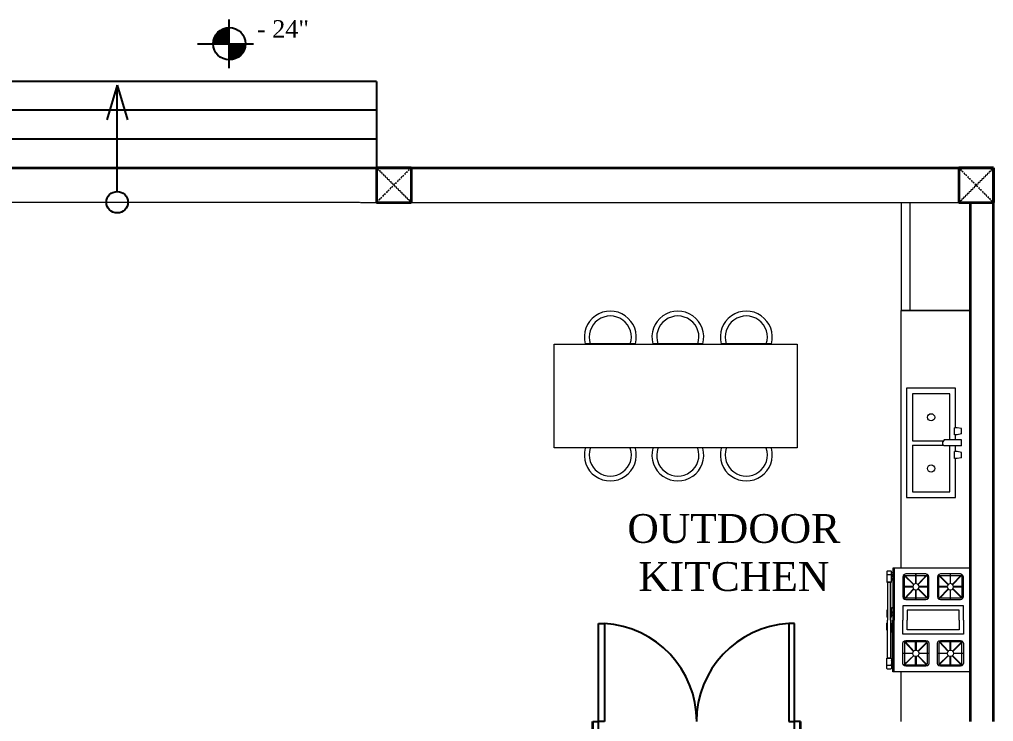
# Model space of a CAD drawing. Header units: inches. Extents: x 0 to 22102, y -19958 to 0.
# Drawn here: x 12630.4 to 12968.3, y -9885.5 to -9642 of the extents above; entities that cross this region are included whole.
import ezdxf

# ---------------------------------------------------------------- set-up
doc = ezdxf.new("R2010")
doc.units = ezdxf.units.IN
doc.header["$MEASUREMENT"] = 0
doc.linetypes.add('HIDDEN', pattern=[0.375, 0.25, -0.125])
doc.linetypes.add('HIDDEN2', pattern=[0.1875, 0.125, -0.0625])
for name, color, linetype in [('DOOR-INT', 2, 'Continuous'), ('ELEVATION NOTES', 1, 'Continuous'), ('Layer1', 1, 'Continuous'), ('TEXTL', 3, 'Continuous')]:
    doc.layers.add(name, color=color, linetype=linetype)
doc.layers.add('Fixtures_ Interior', color=7, linetype='Continuous', lineweight=0, true_color=0x616161)
doc.layers.add('wall view line', color=210, linetype='Continuous', lineweight=13)
doc.layers.add('WALL-EXT', color=6, linetype='Continuous', lineweight=35)
doc.styles.add('TITLE-1', font='BOOKOS.TTF', dxfattribs={"height": 5})

# ---------------------------------------------------------------- blocks, each defined once
blk = doc.blocks.new('post')
at = {"layer": 'Layer1', "linetype": 'HIDDEN', "ltscale": 0.2}
for p, q in [((2157.33, 311.43), (2145.33, 299.43)), ((2145.33, 311.43), (2157.33, 299.43))]:
    blk.add_line(p, q, dxfattribs=at)
at = {"layer": 'WALL-EXT'}
for p, q in [((2145.33, 311.43), (2157.33, 311.43)), ((2145.33, 311.43), (2145.33, 299.43)), ((2157.33, 311.43), (2157.33, 299.43)), ((2157.33, 299.43), (2145.33, 299.43))]:
    blk.add_line(p, q, dxfattribs=at)
blk = doc.blocks.new('door 2')
at = {"layer": 'DOOR-INT'}
for p, q in [((2918.93, -377.8), (2920.93, -377.8)), ((2920.93, -377.8), (2920.93, -385.8)), ((2988.93, -377.8), (2988.93, -385.8)), ((2990.93, -377.8), (2988.93, -377.8)), ((2918.93, -385.8), (2920.93, -385.8)), ((2920.93, -385.8), (2920.93, -419.8)), ((2922.93, -385.8), (2920.93, -385.8)), ((2922.93, -419.8), (2922.93, -385.8)), ((2986.93, -419.8), (2986.93, -385.8)), ((2986.93, -385.8), (2988.93, -385.8)), ((2990.93, -385.8), (2988.93, -385.8)), ((2988.93, -385.8), (2988.93, -419.8)), ((2920.93, -419.8), (2922.93, -419.8)), ((2988.93, -419.8), (2986.93, -419.8))]:
    blk.add_line(p, q, dxfattribs=at)
for centre, start, end in [((2920.93, -385.8), 273.3665, 0), ((2988.93, -385.8), 180, 266.6335)]:
    blk.add_arc(centre, 34.06, start, end, dxfattribs=at)
at = {"layer": 'WALL-EXT'}
for p, q in [((2918.93, -377.8), (2918.93, -385.8)), ((2990.93, -377.8), (2990.93, -385.8)), ((2990.93, -377.8), (2990.93, -385.8))]:
    blk.add_line(p, q, dxfattribs=at)

msp = doc.modelspace()

# ---------------------------------------------------------------- linework, layer by layer
at = {"layer": 'ELEVATION NOTES'}
for p, q in [((12703.15335, -9658.86362), (12703.15335, -9642.03081)), ((12699.22569, -9650.44722), (12699.22569, -9646.44021)), ((12699.78678, -9650.44722), (12699.78678, -9645.95847)), ((12700.34788, -9650.44722), (12700.34788, -9645.588)), ((12700.90897, -9650.44722), (12700.90897, -9645.3047)), ((12701.47007, -9650.44722), (12701.47007, -9645.09472)), ((12702.03116, -9650.44722), (12702.03116, -9644.94964)), ((12702.59225, -9650.44722), (12702.59225, -9644.8644)), ((12698.1035, -9650.44722), (12698.1035, -9648.00147)), ((12698.6646, -9650.44722), (12698.6646, -9647.08066)), ((12692.11298, -9650.44722), (12711.56975, -9650.44722)), ((12703.71444, -9650.44722), (12703.71444, -9656.03003)), ((12704.27553, -9650.44722), (12704.27553, -9655.94479)), ((12704.83663, -9650.44722), (12704.83663, -9655.79972)), ((12705.39772, -9650.44722), (12705.39772, -9655.58973)), ((12705.95882, -9650.44722), (12705.95882, -9655.30644)), ((12706.51991, -9650.44722), (12706.51991, -9654.93597)), ((12707.081, -9650.44722), (12707.081, -9654.45422)), ((12707.6421, -9650.44722), (12707.6421, -9653.81378)), ((12708.20319, -9650.44722), (12708.20319, -9652.89297)), ((12708.76428, -9650.44722), (12708.76428, -9650.44735))]:
    msp.add_line(p, q, dxfattribs=at)
msp.add_circle((12703.15335, -9650.44722), 5.61094, dxfattribs=at)
at = {"layer": 'Fixtures_ Interior', "linetype": 'Continuous', "lineweight": 0, "transparency": 33554687}
for p, q in [((12936.25825, -9705.52881), (12960.25825, -9705.52881)), ((12936.25825, -9705.52881), (12936.25825, -9742.92311)), ((12939.25825, -9705.52881), (12939.25825, -9742.92311)), ((12960.25825, -9742.92311), (12936.10801, -9742.92311)), ((12936.25825, -9742.92311), (12960.25825, -9742.92311)), ((12936.25825, -9832.32462), (12936.25825, -9742.92311)), ((12956.9317, -9742.92311), (12960.25825, -9742.92311)), ((12815.90299, -9790.62388), (12815.90299, -9754.62388)), ((12815.90299, -9754.62388), (12900.15557, -9754.62388)), ((12844.00365, -9754.51828), (12826.62407, -9754.51828)), ((12867.43442, -9754.51828), (12850.05484, -9754.51828)), ((12891.18184, -9754.51828), (12873.80226, -9754.51828)), ((12900.15557, -9754.62388), (12900.15557, -9790.62388)), ((12953.09621, -9771.87113), (12940.09621, -9771.87113)), ((12940.09621, -9771.87113), (12940.09621, -9788.12113)), ((12953.09621, -9787.87113), (12953.09621, -9771.87113)), ((12954.69621, -9786.07113), (12954.69621, -9783.67113)), ((12955.69621, -9783.67113), (12954.69621, -9783.67113)), ((12957.09621, -9783.87113), (12955.69621, -9783.67113)), ((12957.09621, -9785.77113), (12957.09621, -9783.87113)), ((12940.09621, -9788.12113), (12950.92954, -9788.12113)), ((12951.09621, -9787.87113), (12950.69621, -9788.47113)), ((12950.69621, -9789.47113), (12950.69621, -9788.47113)), ((12957.09621, -9787.87113), (12951.09621, -9787.87113)), ((12955.69621, -9786.07113), (12954.69621, -9786.07113)), ((12957.09621, -9785.77113), (12955.69621, -9786.07113)), ((12957.09621, -9789.87113), (12957.09621, -9787.87113)), ((12900.15557, -9790.62388), (12815.90299, -9790.62388)), ((12940.09621, -9789.62113), (12950.84621, -9789.62113)), ((12940.09621, -9789.62113), (12940.09621, -9805.87113)), ((12951.09621, -9789.87113), (12950.69621, -9789.47113)), ((12957.09621, -9789.87113), (12951.09621, -9789.87113)), ((12953.09621, -9805.87113), (12953.09621, -9789.87113)), ((12954.69621, -9794.27113), (12954.69621, -9791.87113)), ((12955.69621, -9791.87113), (12954.69621, -9791.87113)), ((12957.09621, -9792.17113), (12955.69621, -9791.87113)), ((12957.09621, -9794.07113), (12957.09621, -9792.17113)), ((12955.69621, -9794.27113), (12954.69621, -9794.27113)), ((12957.09621, -9794.07113), (12955.69621, -9794.27113)), ((12940.09621, -9805.87113), (12953.09621, -9805.87113)), ((12960.3016, -9832.32462), (12933.32842, -9832.32462)), ((12933.32842, -9832.32462), (12933.32842, -9850.32462)), ((12960.30221, -9832.32462), (12933.32842, -9832.32462)), ((12933.32842, -9832.32462), (12933.32842, -9835.2515)), ((12933.82793, -9832.35656), (12933.82793, -9850.32462)), ((12960.3016, -9850.32462), (12960.3016, -9832.32462)), ((12960.30221, -9850.32462), (12960.30221, -9832.32462)), ((12931.24451, -9833.54366), (12931.23971, -9833.59185)), ((12931.23971, -9833.59185), (12931.23971, -9837.13459)), ((12931.24451, -9834.82018), (12931.23971, -9834.86837)), ((12931.25872, -9833.49732), (12931.24451, -9833.54366)), ((12931.25872, -9834.77384), (12931.24451, -9834.82018)), ((12931.31286, -9833.41718), (12931.25872, -9833.49732)), ((12931.31286, -9834.6937), (12931.25872, -9834.77384)), ((12931.39388, -9833.36363), (12931.31286, -9833.41718)), ((12931.39388, -9834.64015), (12931.31286, -9834.6937)), ((12931.48946, -9833.34483), (12931.39388, -9833.36363)), ((12931.48946, -9834.62135), (12931.39388, -9834.64015)), ((12932.57915, -9833.34483), (12931.48946, -9833.34483)), ((12932.57915, -9834.62135), (12931.48946, -9834.62135)), ((12932.67473, -9833.36363), (12932.57915, -9833.34483)), ((12932.67473, -9834.64015), (12932.57915, -9834.62135)), ((12932.75575, -9833.41718), (12932.67473, -9833.36363)), ((12932.75575, -9834.6937), (12932.67473, -9834.64015)), ((12932.8099, -9833.49732), (12932.75575, -9833.41718)), ((12932.8099, -9834.77384), (12932.75575, -9834.6937)), ((12932.82411, -9833.54366), (12932.8099, -9833.49732)), ((12932.82411, -9834.82018), (12932.8099, -9834.77384)), ((12932.82891, -9833.59185), (12932.82411, -9833.54366)), ((12932.82891, -9834.86837), (12932.82411, -9834.82018)), ((12932.82891, -9837.13459), (12932.82891, -9833.59185)), ((12932.86236, -9835.02028), (12932.82891, -9835.14377)), ((12932.82891, -9836.1319), (12932.86236, -9836.25539)), ((12933.32842, -9833.97498), (12932.82893, -9833.97498)), ((12932.82893, -9834.46903), (12933.32842, -9834.46903)), ((12933.82793, -9835.2515), (12932.82893, -9835.2515)), ((12932.82893, -9835.74555), (12933.82793, -9835.74555)), ((12932.95378, -9834.92986), (12932.86236, -9835.02028)), ((12933.07866, -9834.89676), (12932.95378, -9834.92986)), ((12933.32842, -9834.89676), (12933.07866, -9834.89676)), ((12933.32842, -9835.74555), (12933.32842, -9850.32462)), ((12936.95883, -9834.82681), (12936.82499, -9835.32086)), ((12936.82499, -9835.32086), (12936.82499, -9842.23753)), ((12937.3245, -9834.46515), (12936.95883, -9834.82681)), ((12937.36933, -9834.77914), (12937.26423, -9834.88479)), ((12937.26423, -9834.88479), (12940.5579, -9838.08983)), ((12937.82402, -9834.33277), (12937.3245, -9834.46515)), ((12937.3245, -9835.32086), (12937.39142, -9835.07384)), ((12937.3245, -9838.70509), (12937.3245, -9835.32086)), ((12937.40511, -9834.81396), (12937.36933, -9834.77914)), ((12937.39142, -9835.07384), (12937.42469, -9835.04093)), ((12937.50286, -9834.90908), (12937.40511, -9834.81396)), ((12940.663, -9837.98418), (12937.50286, -9834.90907)), ((12937.53066, -9834.93613), (12937.57426, -9834.893)), ((12937.57426, -9834.893), (12937.82402, -9834.82681)), ((12944.81722, -9834.33277), (12937.82402, -9834.33277)), ((12937.82402, -9834.82681), (12941.24569, -9834.82681)), ((12941.39554, -9834.45628), (12941.24569, -9834.45628)), ((12941.24569, -9834.45628), (12941.24569, -9837.54408)), ((12941.39554, -9837.54408), (12941.39554, -9834.45628)), ((12941.39554, -9834.82681), (12944.81722, -9834.82681)), ((12945.00586, -9834.7854), (12941.95108, -9837.96294)), ((12942.05968, -9838.06508), (12945.11446, -9834.88752)), ((12945.31673, -9834.46515), (12944.81722, -9834.33277)), ((12944.81722, -9834.82681), (12944.93582, -9834.85825)), ((12945.10035, -9834.68711), (12945.00586, -9834.7854)), ((12945.08861, -9834.91441), (12945.24981, -9835.07384)), ((12945.13493, -9834.65113), (12945.10035, -9834.68711)), ((12945.11446, -9834.88752), (12945.20895, -9834.78924)), ((12945.24353, -9834.75326), (12945.13493, -9834.65113)), ((12945.20895, -9834.78924), (12945.24353, -9834.75326)), ((12945.24981, -9835.07384), (12945.31673, -9835.32086)), ((12945.6824, -9834.82681), (12945.31673, -9834.46515)), ((12945.31673, -9835.32086), (12945.31673, -9838.70509)), ((12945.81625, -9835.32086), (12945.6824, -9834.82681)), ((12945.81625, -9842.23753), (12945.81625, -9835.32086)), ((12948.94718, -9834.82681), (12948.81333, -9835.32086)), ((12948.81333, -9835.32086), (12948.81333, -9842.23753)), ((12949.31285, -9834.46515), (12948.94718, -9834.82681)), ((12949.35768, -9834.77914), (12949.25259, -9834.88479)), ((12949.25259, -9834.88479), (12949.28836, -9834.91961)), ((12949.28836, -9834.91961), (12952.54625, -9838.08983)), ((12949.81237, -9834.33277), (12949.31285, -9834.46515)), ((12949.31285, -9835.32086), (12949.37977, -9835.07384)), ((12949.31285, -9838.70509), (12949.31285, -9835.32086)), ((12952.65135, -9837.98418), (12949.35768, -9834.77914)), ((12949.37977, -9835.07384), (12949.41304, -9835.04093)), ((12949.51901, -9834.93613), (12949.56261, -9834.893)), ((12949.56261, -9834.893), (12949.81237, -9834.82681)), ((12956.80557, -9834.33277), (12949.81237, -9834.33277)), ((12949.81237, -9834.82681), (12953.23404, -9834.82681)), ((12953.38389, -9834.45628), (12953.23404, -9834.45628)), ((12953.23404, -9834.45628), (12953.23404, -9837.54408)), ((12953.38389, -9837.54408), (12953.38389, -9834.45628)), ((12953.38389, -9834.82681), (12956.80557, -9834.82681)), ((12956.99421, -9834.7854), (12953.93943, -9837.96294)), ((12954.04803, -9838.06508), (12957.10281, -9834.88752)), ((12957.30508, -9834.46515), (12956.80557, -9834.33277)), ((12956.80557, -9834.82681), (12956.92417, -9834.85825)), ((12957.0887, -9834.68711), (12956.99421, -9834.7854)), ((12957.07697, -9834.91441), (12957.23816, -9835.07384)), ((12957.12329, -9834.65113), (12957.0887, -9834.68711)), ((12957.10281, -9834.88752), (12957.1973, -9834.78924)), ((12957.23188, -9834.75326), (12957.12329, -9834.65113)), ((12957.1973, -9834.78924), (12957.23188, -9834.75326)), ((12957.23816, -9835.07384), (12957.30508, -9835.32086)), ((12957.67075, -9834.82681), (12957.30508, -9834.46515)), ((12957.30508, -9835.32086), (12957.30508, -9838.70509)), ((12957.8046, -9835.32086), (12957.67075, -9834.82681)), ((12957.8046, -9842.23753), (12957.8046, -9835.32086)), ((12931.23971, -9837.13459), (12932.82891, -9837.13459)), ((12931.53479, -9837.13459), (12931.53479, -9850.32462)), ((12932.58823, -9837.13459), (12931.53479, -9837.13459)), ((12931.53479, -9837.13459), (12931.53479, -9850.32462)), ((12932.53382, -9850.32462), (12932.53382, -9837.13459)), ((12932.58823, -9850.32462), (12932.58823, -9837.13459)), ((12932.86236, -9836.25539), (12932.95378, -9836.34581)), ((12932.95378, -9836.34581), (12933.07866, -9836.37891)), ((12933.07866, -9836.37891), (12933.32842, -9836.37891)), ((12933.72803, -9839.17436), (12933.32842, -9839.17436)), ((12933.82793, -9839.08857), (12933.72803, -9839.08857)), ((12933.72803, -9839.08857), (12933.72803, -9839.17543)), ((12933.72803, -9839.21464), (12933.72803, -9840.8444)), ((12940.07183, -9838.70509), (12936.94986, -9838.70509)), ((12936.94986, -9838.70509), (12936.94986, -9838.8533)), ((12936.94986, -9838.8533), (12940.07183, -9838.8533)), ((12937.3245, -9842.23753), (12937.3245, -9838.8533)), ((12940.53916, -9839.45575), (12937.41022, -9842.81836)), ((12937.55447, -9842.8822), (12940.64943, -9839.55611)), ((12940.07183, -9838.8533), (12940.07183, -9838.70509)), ((12940.36891, -9838.23574), (12940.22168, -9838.7792)), ((12940.22168, -9838.7792), (12940.36891, -9839.32265)), ((12940.537, -9838.06949), (12940.36891, -9838.23574)), ((12940.36891, -9839.32265), (12940.52206, -9839.47412)), ((12940.64943, -9839.55611), (12940.53916, -9839.45575)), ((12940.5579, -9838.08983), (12940.663, -9837.98418)), ((12940.77115, -9837.83791), (12940.64297, -9837.96469)), ((12941.32062, -9837.69229), (12940.77115, -9837.83791)), ((12941.24569, -9837.54408), (12941.39554, -9837.54408)), ((12941.87008, -9837.83791), (12941.32062, -9837.69229)), ((12941.97322, -9837.93992), (12941.87008, -9837.83791)), ((12941.87008, -9839.72048), (12942.03817, -9839.55423)), ((12941.95108, -9837.96294), (12942.05968, -9838.06508)), ((12942.12443, -9839.42962), (12942.01761, -9839.53356)), ((12942.01761, -9839.53356), (12945.12674, -9842.65912)), ((12942.27232, -9838.23574), (12942.07921, -9838.04475)), ((12945.23356, -9842.55517), (12942.12443, -9839.42962)), ((12942.14414, -9839.44943), (12942.27232, -9839.32265)), ((12942.41955, -9838.7792), (12942.27232, -9838.23574)), ((12942.27232, -9839.32265), (12942.41955, -9838.7792)), ((12945.69137, -9838.70509), (12942.5694, -9838.70509)), ((12942.5694, -9838.70509), (12942.5694, -9838.8533)), ((12942.5694, -9838.8533), (12945.69137, -9838.8533)), ((12945.31673, -9838.8533), (12945.31673, -9842.23753)), ((12945.69137, -9838.8533), (12945.69137, -9838.70509)), ((12952.06018, -9838.70509), (12948.93821, -9838.70509)), ((12948.93821, -9838.70509), (12948.93821, -9838.8533)), ((12948.93821, -9838.8533), (12952.06018, -9838.8533)), ((12949.31285, -9842.23753), (12949.31285, -9838.8533)), ((12952.52751, -9839.45575), (12949.43256, -9842.78184)), ((12949.54282, -9842.8822), (12952.63778, -9839.55611)), ((12952.06018, -9838.8533), (12952.06018, -9838.70509)), ((12952.35726, -9838.23574), (12952.21003, -9838.7792)), ((12952.21003, -9838.7792), (12952.35726, -9839.32265)), ((12952.52535, -9838.06949), (12952.35726, -9838.23574)), ((12952.35726, -9839.32265), (12952.51041, -9839.47412)), ((12952.63778, -9839.55611), (12952.52751, -9839.45575)), ((12952.54625, -9838.08983), (12952.65135, -9837.98418)), ((12952.7595, -9837.83791), (12952.63132, -9837.96469)), ((12953.30897, -9837.69229), (12952.7595, -9837.83791)), ((12953.23404, -9837.54408), (12953.38389, -9837.54408)), ((12953.85843, -9837.83791), (12953.30897, -9837.69229)), ((12953.96157, -9837.93992), (12953.85843, -9837.83791)), ((12953.85843, -9839.72048), (12954.02652, -9839.55423)), ((12953.93943, -9837.96294), (12954.04803, -9838.06508)), ((12954.11278, -9839.42962), (12954.00596, -9839.53356)), ((12954.00596, -9839.53356), (12957.11509, -9842.65912)), ((12954.26067, -9838.23574), (12954.06757, -9838.04475)), ((12957.22191, -9842.55517), (12954.11278, -9839.42962)), ((12954.13249, -9839.44943), (12954.26067, -9839.32265)), ((12954.4079, -9838.7792), (12954.26067, -9838.23574)), ((12954.26067, -9839.32265), (12954.4079, -9838.7792)), ((12957.67972, -9838.70509), (12954.55775, -9838.70509)), ((12954.55775, -9838.70509), (12954.55775, -9838.8533)), ((12954.55775, -9838.8533), (12957.67972, -9838.8533)), ((12957.30508, -9838.8533), (12957.30508, -9842.23753)), ((12957.67972, -9838.8533), (12957.67972, -9838.70509)), ((12933.32842, -9840.88146), (12933.72803, -9840.88146)), ((12933.72803, -9842.87911), (12933.32842, -9842.87911)), ((12933.72803, -9840.88035), (12933.72803, -9840.97046)), ((12933.72803, -9840.97046), (12933.82793, -9840.97046)), ((12933.82793, -9842.79331), (12933.72803, -9842.79331)), ((12933.72803, -9842.79331), (12933.72803, -9842.88017)), ((12933.72803, -9842.91938), (12933.72803, -9844.28318)), ((12936.82499, -9842.23753), (12936.95883, -9842.73158)), ((12936.95883, -9842.73158), (12937.3245, -9843.09324)), ((12937.39142, -9842.48455), (12937.3245, -9842.23753)), ((12937.56296, -9842.65421), (12937.39142, -9842.48455)), ((12937.41022, -9842.81836), (12937.52048, -9842.91873)), ((12937.52048, -9842.91873), (12937.55447, -9842.8822)), ((12937.82402, -9842.73158), (12937.72023, -9842.70407)), ((12941.24569, -9842.73158), (12937.82402, -9842.73158)), ((12940.62812, -9839.57902), (12940.77115, -9839.72048)), ((12940.77115, -9839.72048), (12941.32062, -9839.8661)), ((12941.39554, -9840.01431), (12941.24569, -9840.01431)), ((12941.24569, -9840.01431), (12941.24569, -9843.10211)), ((12941.32062, -9839.8661), (12941.87008, -9839.72048)), ((12941.39554, -9843.10211), (12941.39554, -9840.01431)), ((12944.81722, -9842.73158), (12941.39554, -9842.73158)), ((12945.06698, -9842.66539), (12944.81722, -9842.73158)), ((12945.10025, -9842.63248), (12945.06698, -9842.66539)), ((12945.12674, -9842.65912), (12945.22291, -9842.7558)), ((12945.24981, -9842.48455), (12945.20621, -9842.52768)), ((12945.22291, -9842.7558), (12945.25811, -9842.79118)), ((12945.32973, -9842.65185), (12945.23356, -9842.55517)), ((12945.31673, -9842.23753), (12945.24981, -9842.48455)), ((12945.25811, -9842.79118), (12945.36494, -9842.68724)), ((12945.31673, -9843.09324), (12945.6824, -9842.73158)), ((12945.36494, -9842.68724), (12945.32973, -9842.65185)), ((12945.6824, -9842.73158), (12945.81625, -9842.23753)), ((12948.81333, -9842.23753), (12948.94718, -9842.73158)), ((12948.94718, -9842.73158), (12949.31285, -9843.09324)), ((12949.37977, -9842.48455), (12949.31285, -9842.23753)), ((12949.55131, -9842.65422), (12949.37977, -9842.48455)), ((12949.43256, -9842.78184), (12949.39857, -9842.81836)), ((12949.39857, -9842.81836), (12949.50883, -9842.91873)), ((12949.50883, -9842.91873), (12949.54282, -9842.8822)), ((12949.81237, -9842.73158), (12949.70858, -9842.70407)), ((12953.23404, -9842.73158), (12949.81237, -9842.73158)), ((12952.61647, -9839.57902), (12952.7595, -9839.72048)), ((12952.7595, -9839.72048), (12953.30897, -9839.8661)), ((12953.38389, -9840.01431), (12953.23404, -9840.01431)), ((12953.23404, -9840.01431), (12953.23404, -9843.10211)), ((12953.30897, -9839.8661), (12953.85843, -9839.72048)), ((12953.38389, -9843.10211), (12953.38389, -9840.01431)), ((12956.80557, -9842.73158), (12953.38389, -9842.73158)), ((12957.05533, -9842.66539), (12956.80557, -9842.73158)), ((12957.0886, -9842.63248), (12957.05533, -9842.66539)), ((12957.11509, -9842.65912), (12957.21126, -9842.7558)), ((12957.23816, -9842.48455), (12957.19456, -9842.52768)), ((12957.21126, -9842.7558), (12957.24646, -9842.79118)), ((12957.31808, -9842.65185), (12957.22191, -9842.55517)), ((12957.30508, -9842.23753), (12957.23816, -9842.48455)), ((12957.24646, -9842.79118), (12957.35329, -9842.68724)), ((12957.30508, -9843.09324), (12957.67075, -9842.73158)), ((12957.35329, -9842.68724), (12957.31808, -9842.65185)), ((12957.67075, -9842.73158), (12957.8046, -9842.23753)), ((12932.86236, -9846.19473), (12932.8289, -9846.31824)), ((12932.82891, -9849.10561), (12932.82891, -9846.31824)), ((12932.95378, -9846.10431), (12932.86236, -9846.19473)), ((12933.07866, -9846.07122), (12932.95378, -9846.10431)), ((12933.32842, -9846.07122), (12933.07866, -9846.07122)), ((12933.32842, -9844.32023), (12933.72803, -9844.32023)), ((12933.32842, -9845.7518), (12933.72803, -9845.7518)), ((12933.72803, -9844.31912), (12933.72803, -9844.40924)), ((12933.72803, -9844.40924), (12933.82793, -9844.40924)), ((12933.72803, -9846.58497), (12933.72803, -9845.71474)), ((12933.72803, -9845.75068), (12933.72803, -9845.8408)), ((12933.72803, -9845.8408), (12933.82793, -9845.8408)), ((12957.80463, -9845.42987), (12936.82502, -9845.42987)), ((12936.82502, -9845.42987), (12936.82502, -9850.32462)), ((12937.3245, -9843.09324), (12937.82402, -9843.22562)), ((12937.82402, -9843.22562), (12944.81722, -9843.22562)), ((12941.24569, -9843.10211), (12941.39554, -9843.10211)), ((12944.81722, -9843.22562), (12945.31673, -9843.09324)), ((12949.31285, -9843.09324), (12949.81237, -9843.22562)), ((12949.81237, -9843.22562), (12956.80557, -9843.22562)), ((12953.23404, -9843.10211), (12953.38389, -9843.10211)), ((12956.80557, -9843.22562), (12957.30508, -9843.09324)), ((12957.80463, -9850.32462), (12957.80463, -9845.42987)), ((12931.53479, -9846.83939), (12931.23971, -9846.83939)), ((12931.23971, -9846.83939), (12931.23971, -9849.10561)), ((12931.23971, -9849.10561), (12931.24451, -9849.15381)), ((12931.23971, -9849.10561), (12931.24451, -9849.15381)), ((12931.24451, -9849.15381), (12931.25872, -9849.20015)), ((12931.24451, -9849.15381), (12931.25872, -9849.20015)), ((12931.25872, -9849.20015), (12931.31286, -9849.28029)), ((12931.31286, -9849.28029), (12931.39388, -9849.33384)), ((12931.39388, -9849.33384), (12931.48946, -9849.35264)), ((12931.48946, -9849.35264), (12931.53479, -9849.35264)), ((12932.82891, -9846.83939), (12932.53382, -9846.83939)), ((12932.53382, -9849.35264), (12932.57915, -9849.35264)), ((12932.57915, -9849.35264), (12932.67473, -9849.33384)), ((12932.67473, -9849.33384), (12932.75575, -9849.28029)), ((12932.75575, -9849.28029), (12932.8099, -9849.20015)), ((12932.8099, -9849.20015), (12932.82411, -9849.15381)), ((12932.8099, -9849.20015), (12932.82411, -9849.15381)), ((12932.82411, -9849.15381), (12932.82891, -9849.10561)), ((12932.82411, -9849.15381), (12932.82891, -9849.10561)), ((12932.82891, -9847.30635), (12932.86236, -9847.42985)), ((12933.32842, -9848.22844), (12932.82893, -9848.22844)), ((12932.82893, -9848.72249), (12933.32842, -9848.72249)), ((12932.86236, -9847.42985), (12932.95378, -9847.52026)), ((12932.95378, -9847.52026), (12933.07866, -9847.55336)), ((12933.07866, -9847.55336), (12933.32842, -9847.55336)), ((12933.72803, -9846.5447), (12933.32842, -9846.5447)), ((12933.72803, -9848.05187), (12933.32842, -9848.05187)), ((12933.82793, -9846.45891), (12933.72803, -9846.45891)), ((12933.72803, -9846.45891), (12933.72803, -9846.54576)), ((12933.82793, -9847.96608), (12933.72803, -9847.96608)), ((12933.72803, -9847.96608), (12933.72803, -9848.05293)), ((12933.72803, -9848.09214), (12933.72803, -9849.72191)), ((12956.30609, -9846.91202), (12938.32356, -9846.91202)), ((12938.32356, -9846.91202), (12938.32356, -9850.32462)), ((12956.30609, -9850.32462), (12956.30609, -9846.91202)), ((12931.23971, -9851.54363), (12931.24451, -9851.49543)), ((12931.23971, -9853.80985), (12931.23971, -9851.54363)), ((12931.24451, -9851.49543), (12931.25872, -9851.44909)), ((12931.25872, -9851.44909), (12931.31286, -9851.36895)), ((12931.31286, -9851.36895), (12931.39388, -9851.3154)), ((12931.39388, -9851.3154), (12931.48946, -9851.2966)), ((12931.48946, -9851.2966), (12931.53479, -9851.2966)), ((12931.53479, -9863.51465), (12931.53479, -9850.32462)), ((12931.53479, -9863.51465), (12931.53479, -9850.32462)), ((12932.53382, -9850.32462), (12932.53382, -9863.51465)), ((12932.53382, -9851.2966), (12932.57915, -9851.2966)), ((12932.57915, -9851.2966), (12932.67473, -9851.3154)), ((12932.58823, -9850.32462), (12932.58823, -9863.51465)), ((12932.67473, -9851.3154), (12932.75575, -9851.36895)), ((12932.75575, -9851.36895), (12932.8099, -9851.44909)), ((12932.8099, -9851.44909), (12932.82411, -9851.49543)), ((12932.82411, -9851.49543), (12932.82891, -9851.54363)), ((12932.82891, -9851.54363), (12932.82891, -9854.331)), ((12932.82893, -9851.92675), (12933.32842, -9851.92675)), ((12933.32842, -9852.4208), (12932.82893, -9852.4208)), ((12933.32842, -9849.75897), (12933.72803, -9849.75897)), ((12933.32842, -9868.32462), (12933.32842, -9850.32462)), ((12933.32842, -9864.9037), (12933.32842, -9850.32462)), ((12933.32842, -9850.89027), (12933.72803, -9850.89027)), ((12933.72803, -9852.59737), (12933.32842, -9852.59737)), ((12933.72803, -9849.75785), (12933.72803, -9849.84797)), ((12933.72803, -9849.84797), (12933.82793, -9849.84797)), ((12933.72803, -9850.89139), (12933.72803, -9850.80127)), ((12933.72803, -9850.80127), (12933.82793, -9850.80127)), ((12933.72803, -9852.5571), (12933.72803, -9850.92733)), ((12933.72803, -9852.68316), (12933.72803, -9852.59631)), ((12933.82793, -9852.68316), (12933.72803, -9852.68316)), ((12933.82793, -9868.29268), (12933.82793, -9850.32462)), ((12936.82502, -9855.21937), (12936.82502, -9850.32462)), ((12938.32356, -9853.73722), (12938.32356, -9850.32462)), ((12956.30609, -9850.32462), (12956.30609, -9853.73722)), ((12957.80463, -9850.32462), (12957.80463, -9855.21937)), ((12960.3016, -9850.32462), (12960.3016, -9868.32462)), ((12960.30221, -9850.32462), (12960.30221, -9868.32462)), ((12931.53479, -9853.80985), (12931.23971, -9853.80985)), ((12932.82891, -9853.80985), (12932.53382, -9853.80985)), ((12932.86236, -9854.45451), (12932.8289, -9854.331)), ((12932.82891, -9853.34289), (12932.86236, -9853.21939)), ((12932.86236, -9853.21939), (12932.95378, -9853.12898)), ((12932.95378, -9854.54493), (12932.86236, -9854.45451)), ((12932.95378, -9853.12898), (12933.07866, -9853.09588)), ((12933.07866, -9854.57802), (12932.95378, -9854.54493)), ((12933.07866, -9853.09588), (12933.32842, -9853.09588)), ((12933.32842, -9854.57802), (12933.07866, -9854.57802)), ((12933.72803, -9854.10454), (12933.32842, -9854.10454)), ((12933.32842, -9854.89744), (12933.72803, -9854.89744)), ((12933.32842, -9856.32901), (12933.72803, -9856.32901)), ((12933.72803, -9854.06427), (12933.72803, -9854.9345)), ((12933.72803, -9854.19033), (12933.72803, -9854.10348)), ((12933.82793, -9854.19033), (12933.72803, -9854.19033)), ((12933.72803, -9854.89856), (12933.72803, -9854.80844)), ((12933.72803, -9854.80844), (12933.82793, -9854.80844)), ((12933.72803, -9856.33012), (12933.72803, -9856.24)), ((12933.72803, -9856.24), (12933.82793, -9856.24)), ((12933.72803, -9857.72986), (12933.72803, -9856.36607)), ((12957.80463, -9855.21937), (12936.82502, -9855.21937)), ((12956.30609, -9853.73722), (12938.32356, -9853.73722)), ((12933.72803, -9857.77013), (12933.32842, -9857.77013)), ((12933.32842, -9859.76778), (12933.72803, -9859.76778)), ((12933.72803, -9857.85593), (12933.72803, -9857.76907)), ((12933.82793, -9857.85593), (12933.72803, -9857.85593)), ((12933.72803, -9859.76889), (12933.72803, -9859.67878)), ((12933.72803, -9859.67878), (12933.82793, -9859.67878)), ((12933.72803, -9861.43461), (12933.72803, -9859.80484)), ((12936.82499, -9858.41171), (12936.95883, -9857.91766)), ((12936.82499, -9865.32838), (12936.82499, -9858.41171)), ((12936.95883, -9857.91766), (12937.3245, -9857.556)), ((12937.3245, -9857.556), (12937.82402, -9857.42362)), ((12937.39142, -9858.16469), (12937.3245, -9858.41171)), ((12937.3245, -9858.41171), (12937.3245, -9861.79594)), ((12937.56296, -9857.99503), (12937.39142, -9858.16469)), ((12937.41022, -9857.83088), (12937.52048, -9857.73051)), ((12940.53916, -9861.19349), (12937.41022, -9857.83088)), ((12937.52048, -9857.73051), (12937.55447, -9857.76704)), ((12937.55447, -9857.76704), (12940.64943, -9861.09313)), ((12937.82402, -9857.91766), (12937.72023, -9857.94517)), ((12937.82402, -9857.42362), (12944.81722, -9857.42362)), ((12941.24569, -9857.91766), (12937.82402, -9857.91766)), ((12941.24569, -9860.63493), (12941.24569, -9857.54713)), ((12941.24569, -9857.54713), (12941.39554, -9857.54713)), ((12941.39554, -9857.54713), (12941.39554, -9860.63493)), ((12944.81722, -9857.91766), (12941.39554, -9857.91766)), ((12942.01761, -9861.11568), (12945.12674, -9857.99012)), ((12945.23356, -9858.09407), (12942.12443, -9861.21962)), ((12944.81722, -9857.42362), (12945.31673, -9857.556)), ((12945.06698, -9857.98385), (12944.81722, -9857.91766)), ((12945.10025, -9858.01676), (12945.06698, -9857.98385)), ((12945.12674, -9857.99012), (12945.22291, -9857.89344)), ((12945.24981, -9858.16469), (12945.20621, -9858.12156)), ((12945.22291, -9857.89344), (12945.25811, -9857.85806)), ((12945.32973, -9857.99739), (12945.23356, -9858.09407)), ((12945.31673, -9858.41171), (12945.24981, -9858.16469)), ((12945.25811, -9857.85806), (12945.36494, -9857.962)), ((12945.31673, -9857.556), (12945.6824, -9857.91766)), ((12945.31673, -9861.79594), (12945.31673, -9858.41171)), ((12945.36494, -9857.962), (12945.32973, -9857.99739)), ((12945.6824, -9857.91766), (12945.81625, -9858.41171)), ((12945.81625, -9858.41171), (12945.81625, -9865.32838)), ((12948.81333, -9858.41171), (12948.94718, -9857.91766)), ((12948.81333, -9865.32838), (12948.81333, -9858.41171)), ((12948.94718, -9857.91766), (12949.31285, -9857.556)), ((12949.31285, -9857.556), (12949.81237, -9857.42362)), ((12949.37977, -9858.16469), (12949.31285, -9858.41171)), ((12949.31285, -9858.41171), (12949.31285, -9861.79594)), ((12949.55131, -9857.99503), (12949.37977, -9858.16469)), ((12949.39857, -9857.83088), (12949.50883, -9857.73051)), ((12949.43256, -9857.86741), (12949.39857, -9857.83088)), ((12952.52751, -9861.19349), (12949.43256, -9857.86741)), ((12949.50883, -9857.73051), (12949.54282, -9857.76704)), ((12949.54282, -9857.76704), (12952.63778, -9861.09313)), ((12949.81237, -9857.91766), (12949.70858, -9857.94517)), ((12949.81237, -9857.42362), (12956.80557, -9857.42362)), ((12953.23404, -9857.91766), (12949.81237, -9857.91766)), ((12953.23404, -9860.63493), (12953.23404, -9857.54713)), ((12953.23404, -9857.54713), (12953.38389, -9857.54713)), ((12953.38389, -9857.54713), (12953.38389, -9860.63493)), ((12956.80557, -9857.91766), (12953.38389, -9857.91766)), ((12954.00596, -9861.11568), (12957.11509, -9857.99012)), ((12957.22191, -9858.09407), (12954.11278, -9861.21962)), ((12956.80557, -9857.42362), (12957.30508, -9857.556)), ((12957.05533, -9857.98385), (12956.80557, -9857.91766)), ((12957.0886, -9858.01676), (12957.05533, -9857.98385)), ((12957.11509, -9857.99012), (12957.21126, -9857.89344)), ((12957.23816, -9858.16469), (12957.19456, -9858.12156)), ((12957.21126, -9857.89344), (12957.24646, -9857.85806)), ((12957.31808, -9857.99739), (12957.22191, -9858.09407)), ((12957.30508, -9858.41171), (12957.23816, -9858.16469)), ((12957.24646, -9857.85806), (12957.35329, -9857.962)), ((12957.30508, -9857.556), (12957.67075, -9857.91766)), ((12957.30508, -9861.79594), (12957.30508, -9858.41171)), ((12957.35329, -9857.962), (12957.31808, -9857.99739)), ((12957.67075, -9857.91766), (12957.8046, -9858.41171)), ((12957.8046, -9858.41171), (12957.8046, -9865.32838)), ((12933.72803, -9861.47488), (12933.32842, -9861.47488)), ((12933.72803, -9861.56067), (12933.72803, -9861.47381)), ((12933.82793, -9861.56067), (12933.72803, -9861.56067)), ((12936.94986, -9861.94415), (12936.94986, -9861.79594)), ((12936.94986, -9861.79594), (12940.07183, -9861.79594)), ((12940.07183, -9861.94415), (12936.94986, -9861.94415)), ((12937.26423, -9865.76445), (12940.5579, -9862.55941)), ((12937.3245, -9861.94415), (12937.3245, -9865.32838)), ((12940.663, -9862.66506), (12937.50286, -9865.74017)), ((12940.07183, -9861.79594), (12940.07183, -9861.94415)), ((12940.22168, -9861.87004), (12940.36891, -9861.32659)), ((12940.36891, -9862.4135), (12940.22168, -9861.87004)), ((12940.36891, -9861.32659), (12940.52206, -9861.17512)), ((12940.537, -9862.57975), (12940.36891, -9862.4135)), ((12940.64943, -9861.09313), (12940.53916, -9861.19349)), ((12940.5579, -9862.55941), (12940.663, -9862.66506)), ((12940.62812, -9861.07023), (12940.77115, -9860.92876)), ((12940.77115, -9862.81133), (12940.64297, -9862.68456)), ((12940.77115, -9860.92876), (12941.32062, -9860.78314)), ((12941.32062, -9862.95695), (12940.77115, -9862.81133)), ((12941.39554, -9860.63493), (12941.24569, -9860.63493)), ((12941.24569, -9866.19296), (12941.24569, -9863.10516)), ((12941.24569, -9863.10516), (12941.39554, -9863.10516)), ((12941.32062, -9860.78314), (12941.87008, -9860.92876)), ((12941.87008, -9862.81133), (12941.32062, -9862.95695)), ((12941.39554, -9863.10516), (12941.39554, -9866.19296)), ((12941.87008, -9860.92876), (12942.03817, -9861.09501)), ((12941.97322, -9862.70932), (12941.87008, -9862.81133)), ((12941.95108, -9862.6863), (12942.05968, -9862.58417)), ((12945.00586, -9865.86385), (12941.95108, -9862.6863)), ((12942.12443, -9861.21962), (12942.01761, -9861.11568)), ((12942.05968, -9862.58417), (12945.11446, -9865.76172)), ((12942.27232, -9862.4135), (12942.07921, -9862.60449)), ((12942.14414, -9861.19981), (12942.27232, -9861.32659)), ((12942.27232, -9861.32659), (12942.41955, -9861.87004)), ((12942.41955, -9861.87004), (12942.27232, -9862.4135)), ((12942.5694, -9861.94415), (12942.5694, -9861.79594)), ((12942.5694, -9861.79594), (12945.69137, -9861.79594)), ((12945.69137, -9861.94415), (12942.5694, -9861.94415)), ((12945.31673, -9865.32838), (12945.31673, -9861.94415)), ((12945.69137, -9861.79594), (12945.69137, -9861.94415)), ((12948.93821, -9861.94415), (12948.93821, -9861.79594)), ((12948.93821, -9861.79594), (12952.06018, -9861.79594)), ((12952.06018, -9861.94415), (12948.93821, -9861.94415)), ((12949.28836, -9865.72963), (12952.54625, -9862.55941)), ((12949.31285, -9861.94415), (12949.31285, -9865.32838)), ((12952.65135, -9862.66506), (12949.35768, -9865.8701)), ((12952.06018, -9861.79594), (12952.06018, -9861.94415)), ((12952.21003, -9861.87004), (12952.35726, -9861.32659)), ((12952.35726, -9862.4135), (12952.21003, -9861.87004)), ((12952.35726, -9861.32659), (12952.51041, -9861.17512)), ((12952.52535, -9862.57975), (12952.35726, -9862.4135)), ((12952.63778, -9861.09313), (12952.52751, -9861.19349)), ((12952.54625, -9862.55941), (12952.65135, -9862.66506)), ((12952.61647, -9861.07023), (12952.7595, -9860.92876)), ((12952.7595, -9862.81133), (12952.63132, -9862.68456)), ((12952.7595, -9860.92876), (12953.30897, -9860.78314)), ((12953.30897, -9862.95695), (12952.7595, -9862.81133)), ((12953.38389, -9860.63493), (12953.23404, -9860.63493)), ((12953.23404, -9866.19296), (12953.23404, -9863.10516)), ((12953.23404, -9863.10516), (12953.38389, -9863.10516)), ((12953.30897, -9860.78314), (12953.85843, -9860.92876)), ((12953.85843, -9862.81133), (12953.30897, -9862.95695)), ((12953.38389, -9863.10516), (12953.38389, -9866.19296)), ((12953.85843, -9860.92876), (12954.02652, -9861.09501)), ((12953.96157, -9862.70933), (12953.85843, -9862.81133)), ((12953.93943, -9862.6863), (12954.04803, -9862.58417)), ((12956.99421, -9865.86385), (12953.93943, -9862.6863)), ((12954.11278, -9861.21962), (12954.00596, -9861.11568)), ((12954.04803, -9862.58417), (12957.10281, -9865.76172)), ((12954.26067, -9862.4135), (12954.06757, -9862.60449)), ((12954.13249, -9861.19981), (12954.26067, -9861.32659)), ((12954.26067, -9861.32659), (12954.4079, -9861.87004)), ((12954.4079, -9861.87004), (12954.26067, -9862.4135)), ((12954.55775, -9861.94415), (12954.55775, -9861.79594)), ((12954.55775, -9861.79594), (12957.67972, -9861.79594)), ((12957.67972, -9861.94415), (12954.55775, -9861.94415)), ((12957.30508, -9865.32838), (12957.30508, -9861.94415)), ((12957.67972, -9861.79594), (12957.67972, -9861.94415)), ((12931.23971, -9867.05739), (12931.23971, -9863.51465)), ((12931.23971, -9863.51465), (12932.82891, -9863.51465)), ((12931.24451, -9865.82906), (12931.23971, -9865.78087)), ((12931.25872, -9865.8754), (12931.24451, -9865.82906)), ((12931.31286, -9865.95554), (12931.25872, -9865.8754)), ((12931.39388, -9866.00909), (12931.31286, -9865.95554)), ((12931.48946, -9866.02789), (12931.39388, -9866.00909)), ((12932.57915, -9866.02789), (12931.48946, -9866.02789)), ((12932.58823, -9863.51465), (12931.53479, -9863.51465)), ((12932.67473, -9866.00909), (12932.57915, -9866.02789)), ((12932.75575, -9865.95554), (12932.67473, -9866.00909)), ((12932.8099, -9865.8754), (12932.75575, -9865.95554)), ((12932.82411, -9865.82906), (12932.8099, -9865.8754)), ((12932.82891, -9865.78087), (12932.82411, -9865.82906)), ((12932.82891, -9863.51465), (12932.82891, -9867.05739)), ((12932.82891, -9864.51734), (12932.86236, -9864.39385)), ((12932.86236, -9865.62897), (12932.82891, -9865.50547)), ((12932.82893, -9864.9037), (12933.82793, -9864.9037)), ((12933.82793, -9865.39774), (12932.82893, -9865.39774)), ((12932.82893, -9866.18021), (12933.32842, -9866.18021)), ((12932.86236, -9864.39385), (12932.95378, -9864.30343)), ((12932.95378, -9865.71938), (12932.86236, -9865.62897)), ((12932.95378, -9864.30343), (12933.07866, -9864.27033)), ((12933.07866, -9865.75248), (12932.95378, -9865.71938)), ((12933.07866, -9864.27033), (12933.32842, -9864.27033)), ((12933.32842, -9865.75248), (12933.07866, -9865.75248)), ((12933.32842, -9868.32462), (12933.32842, -9865.39774)), ((12936.95883, -9865.82243), (12936.82499, -9865.32838)), ((12937.3245, -9866.18409), (12936.95883, -9865.82243)), ((12937.36933, -9865.8701), (12937.26423, -9865.76445)), ((12937.3245, -9865.32838), (12937.39142, -9865.5754)), ((12937.82402, -9866.31647), (12937.3245, -9866.18409)), ((12937.40511, -9865.83528), (12937.36933, -9865.8701)), ((12937.39142, -9865.5754), (12937.42469, -9865.60831)), ((12937.50286, -9865.74016), (12937.40511, -9865.83528)), ((12937.53066, -9865.71311), (12937.57426, -9865.75624)), ((12937.57426, -9865.75624), (12937.82402, -9865.82243)), ((12937.82402, -9865.82243), (12941.24569, -9865.82243)), ((12944.81722, -9866.31647), (12937.82402, -9866.31647)), ((12941.39554, -9866.19296), (12941.24569, -9866.19296)), ((12941.39554, -9865.82243), (12944.81722, -9865.82243)), ((12944.81722, -9865.82243), (12944.93582, -9865.79099)), ((12945.31673, -9866.18409), (12944.81722, -9866.31647)), ((12945.10035, -9865.96213), (12945.00586, -9865.86385)), ((12945.08861, -9865.73483), (12945.24981, -9865.5754)), ((12945.13493, -9865.99811), (12945.10035, -9865.96213)), ((12945.11446, -9865.76172), (12945.20895, -9865.86001)), ((12945.24353, -9865.89598), (12945.13493, -9865.99811)), ((12945.20895, -9865.86001), (12945.24353, -9865.89598)), ((12945.24981, -9865.5754), (12945.31673, -9865.32838)), ((12945.6824, -9865.82243), (12945.31673, -9866.18409)), ((12945.81625, -9865.32838), (12945.6824, -9865.82243)), ((12948.94718, -9865.82243), (12948.81333, -9865.32838)), ((12949.31285, -9866.18409), (12948.94718, -9865.82243)), ((12949.25259, -9865.76445), (12949.28836, -9865.72963)), ((12949.35768, -9865.8701), (12949.25259, -9865.76445)), ((12949.31285, -9865.32838), (12949.37977, -9865.5754)), ((12949.81237, -9866.31647), (12949.31285, -9866.18409)), ((12949.37977, -9865.5754), (12949.41304, -9865.60831)), ((12949.51901, -9865.71311), (12949.56261, -9865.75624)), ((12949.56261, -9865.75624), (12949.81237, -9865.82243)), ((12949.81237, -9865.82243), (12953.23404, -9865.82243)), ((12956.80557, -9866.31647), (12949.81237, -9866.31647)), ((12953.38389, -9866.19296), (12953.23404, -9866.19296)), ((12953.38389, -9865.82243), (12956.80557, -9865.82243)), ((12956.80557, -9865.82243), (12956.92417, -9865.79099)), ((12957.30508, -9866.18409), (12956.80557, -9866.31647)), ((12957.0887, -9865.96213), (12956.99421, -9865.86385)), ((12957.07697, -9865.73483), (12957.23816, -9865.5754)), ((12957.12329, -9865.99811), (12957.0887, -9865.96213)), ((12957.10281, -9865.76172), (12957.1973, -9865.86001)), ((12957.23188, -9865.89598), (12957.12329, -9865.99811)), ((12957.1973, -9865.86001), (12957.23188, -9865.89598)), ((12957.23816, -9865.5754), (12957.30508, -9865.32838)), ((12957.67075, -9865.82243), (12957.30508, -9866.18409)), ((12957.8046, -9865.32838), (12957.67075, -9865.82243)), ((12931.24451, -9867.10558), (12931.23971, -9867.05739)), ((12931.25872, -9867.15193), (12931.24451, -9867.10558)), ((12931.31286, -9867.23206), (12931.25872, -9867.15193)), ((12931.39388, -9867.28561), (12931.31286, -9867.23206)), ((12931.48946, -9867.30441), (12931.39388, -9867.28561)), ((12932.57915, -9867.30441), (12931.48946, -9867.30441)), ((12932.67473, -9867.28561), (12932.57915, -9867.30441)), ((12932.75575, -9867.23206), (12932.67473, -9867.28561)), ((12932.8099, -9867.15193), (12932.75575, -9867.23206)), ((12932.82411, -9867.10558), (12932.8099, -9867.15193)), ((12932.82891, -9867.05739), (12932.82411, -9867.10558)), ((12933.32842, -9866.67426), (12932.82893, -9866.67426)), ((12960.3016, -9868.32462), (12933.32842, -9868.32462)), ((12960.30221, -9868.32462), (12933.32842, -9868.32462)), ((12936.25825, -9885.50801), (12936.25825, -9868.32462))]:
    msp.add_line(p, q, dxfattribs=at)
for points in [[(12955.09621, -9783.67113), (12955.09621, -9769.87113), (12938.09621, -9769.87113), (12938.09621, -9807.87113), (12955.09621, -9807.87113), (12955.09621, -9794.27113)], [(12955.09621, -9787.87113), (12955.09621, -9786.07113)], [(12955.09621, -9791.87113), (12955.09621, -9789.87113)]]:
    msp.add_lwpolyline(points, dxfattribs=at)
for centre in [(12946.59621, -9779.99613), (12946.59621, -9797.74613)]:
    msp.add_circle(centre, 1.25, dxfattribs=at)
for centre, radius, start, end in [((12835.31386, -9752.17573), 9, 344.9131066, 195.0868934), ((12835.31386, -9752.17573), 7.31113, 341.3123388, 198.6876612), ((12858.74463, -9752.17573), 9, 344.9131066, 195.0868934), ((12858.74463, -9752.17573), 7.31113, 341.3123388, 198.6876612), ((12882.49205, -9752.17573), 9, 344.9131066, 195.0868934), ((12882.49205, -9752.17573), 7.31113, 341.3123388, 198.6876612), ((12835.31386, -9793.07204), 9, 164.9131066, 15.0868934), ((12835.31386, -9793.07204), 7.31113, 161.3123388, 18.6876612), ((12858.74463, -9793.07204), 9, 164.9131066, 15.0868934), ((12858.74463, -9793.07204), 7.31113, 161.3123388, 18.6876612), ((12882.49205, -9793.07204), 9, 164.9131066, 15.0868934), ((12882.49205, -9793.07204), 7.31113, 161.3123388, 18.6876612)]:
    msp.add_arc(centre, radius, start, end, dxfattribs=at)
at = {"layer": 'Layer1', "color": 6}
for p, q in [((12754.25827, -9663.52881), (12562.25827, -9663.52881)), ((12754.25827, -9663.52881), (12754.25827, -9693.52881)), ((12754.25827, -9673.52881), (12562.25827, -9673.52881)), ((12754.25827, -9683.52881), (12562.25827, -9683.52881)), ((12754.25827, -9693.52881), (12562.25827, -9693.52881))]:
    msp.add_line(p, q, dxfattribs=at)
at = {"layer": 'TEXTL', "color": 6}
for p, q in [((12664.25618, -9664.77986), (12660.65075, -9676.83)), ((12664.25393, -9701.68593), (12664.25618, -9664.77986)), ((12664.25618, -9664.77986), (12667.8616, -9676.83))]:
    msp.add_line(p, q, dxfattribs=at)
msp.add_circle((12664.25393, -9705.41424), 3.72831, dxfattribs=at)
at = {"layer": 'wall view line', "color": 6, "linetype": 'HIDDEN2'}
msp.add_line((12360.25827, -9705.29967), (12968.25409, -9705.52881), dxfattribs=at)
at = {"layer": 'WALL-EXT'}
for p, q in [((12348.25827, -9693.52881), (12968.25825, -9693.52881)), ((12968.25825, -9885.50801), (12968.25825, -9693.52881)), ((12960.25825, -9885.50801), (12960.25825, -9705.52881))]:
    msp.add_line(p, q, dxfattribs=at)

# ---------------------------------------------------------------- block references
at = {"layer": 'DOOR-INT', "rotation": 180}
msp.add_blockref('door 2', (15820.18463, -10271.30824), dxfattribs=at)
at = {"layer": 'Layer1', "xscale": -1}
for p in [(14911.58786, -10004.87784), (15113.58782, -10004.95422)]:
    msp.add_blockref('post', p, dxfattribs=at)

# ---------------------------------------------------------------- texts
at = {"layer": 'ELEVATION NOTES', "insert": (12852.80344, -9642.28404), "char_height": 6, "width": 140.0409407, "attachment_point": 3}
msp.add_mtext('\\pxql;{\\fTimes New Roman|b0|i0|c0|p18;- 24"}', dxfattribs=at)
at = {"layer": 'TEXTL', "insert": (12878.16707, -9826.96914), "char_height": 10, "width": 102.8934752, "attachment_point": 5, "style": 'TITLE-1'}
msp.add_mtext('OUTDOOR\\PKITCHEN', dxfattribs=at)

doc.saveas('drawing.dxf')
